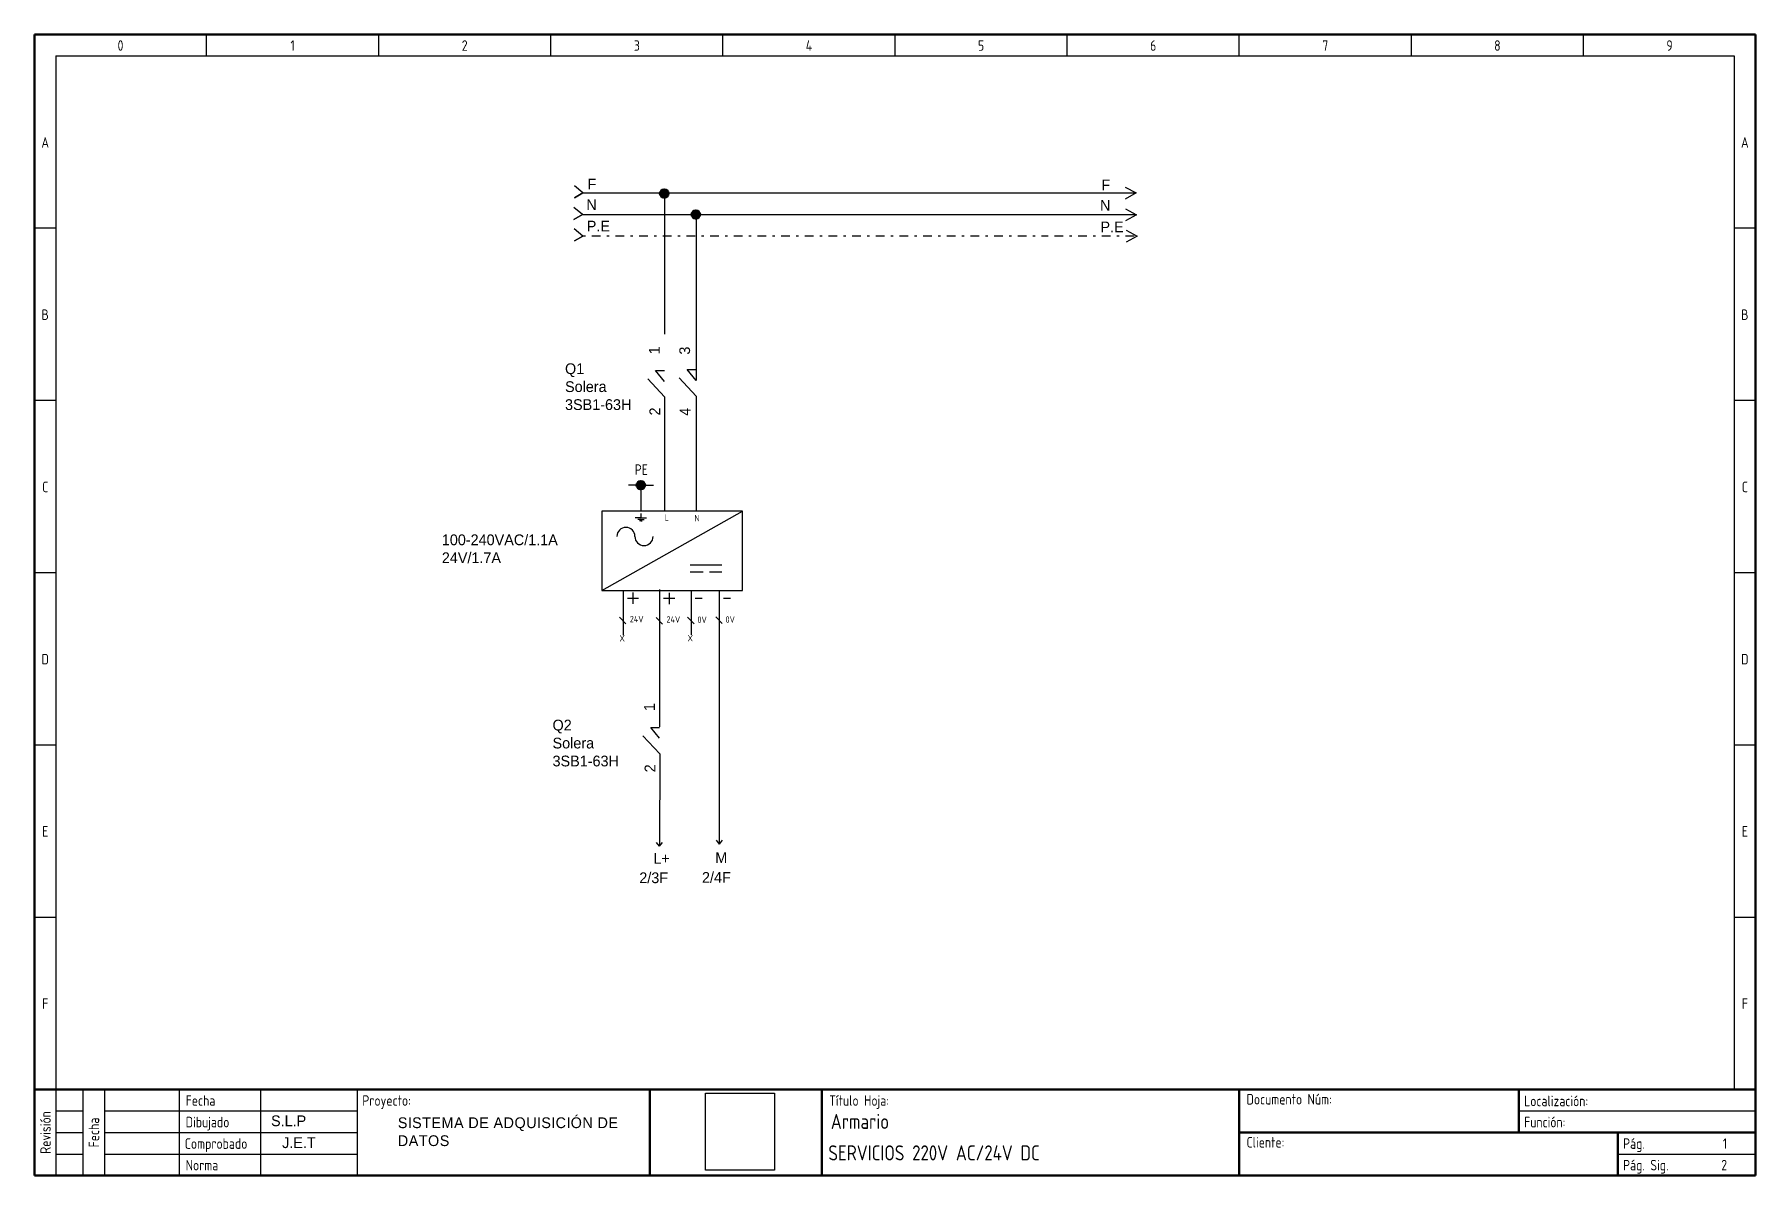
# Model space of a CAD drawing. Header units: millimetres. Extents: x 0 to 400, y 0 to 265.
import ezdxf
from ezdxf.enums import TextEntityAlignment as Align

# ---------------------------------------------------------------- set-up
doc = ezdxf.new("R2010")
doc.units = ezdxf.units.MM
for name, pattern in [('Caddy_Dashdot', [5.5, 0.5, -1.5, 2, -1.5]), ('Caddy_Solid', [0]), ('DASHED', [0.75, 0.5, -0.25])]:
    doc.linetypes.add(name, pattern=pattern)
doc.layers.add('Caddy_1', color=7, linetype='Continuous', lineweight=25)
doc.styles.add('Caddy_Vectorfont1p', font='isocp___.ttf', dxfattribs={"width": 0.9})
picture_1 = doc.add_image_def('image1.jpg', size_in_pixel=(300, 335))

# ---------------------------------------------------------------- blocks, each defined once
blk = doc.blocks.new('Blk3')
at = {"layer": 'Caddy_1', "linetype": 'Caddy_Solid', "lineweight": 50}
for p, q in [((10, 30), (410, 30)), ((153, 30), (153, 10)), ((193, 30), (193, 10)), ((290, 30), (290, 10)), ((355, 20), (355, 30)), ((290, 20), (410, 20)), ((378, 10), (378, 20)), ((410, 10), (10, 10))]:
    blk.add_line(p, q, dxfattribs=at)
at = {"layer": 'Caddy_1', "linetype": 'Caddy_Solid', "lineweight": 25}
for p, q in [((10, 30), (15, 30)), ((15, 30), (15, 10)), ((21.25, 30), (21.25, 10)), ((26.25, 30), (26.25, 10)), ((43.75, 10), (43.75, 30)), ((62.5, 30), (62.5, 10)), ((85, 30), (85, 10)), ((15, 25), (21.25, 25)), ((26.25, 25), (85, 25)), ((355, 25), (410, 25)), ((15, 20), (21.25, 20)), ((26.25, 20), (85, 20)), ((15, 15), (21.25, 15)), ((26.25, 15), (85, 15)), ((378, 15), (410, 15))]:
    blk.add_line(p, q, dxfattribs=at)
at = {"layer": 'Caddy_1', "lineweight": 25, "style": 'Caddy_Vectorfont1p', "width": 0.9}
for s, p in [('Fecha', (45.15, 26.2)), ('Proyecto:', (86.2, 26.2)), ('Título Hoja:', (194.7, 26.2)), ('Documento Núm:', (291.7, 26.5)), ('Localización:', (356.2, 26.1)), ('Dibujado', (45.15, 21.2)), ('Función:', (356.2, 21.2)), ('Comprobado', (44.94, 16.2)), ('Cliente:', (291.7, 16.5)), ('Pág.', (379.2, 16.2)), ('Norma', (45.15, 11.2)), ('Pág. Sig.', (379.2, 11.2))]:
    blk.add_text(s, height=2.45, dxfattribs=at).set_placement(p)
for s, p in [('Revisión', (13.8, 20)), ('Fecha', (25.05, 20))]:
    blk.add_text(s, height=2.45, rotation=90, dxfattribs=at).set_placement(p, align=Align.CENTER)
blk = doc.blocks.new('Blk4')
at = {"layer": 'Caddy_1', "linetype": 'Caddy_Solid', "lineweight": 50}
for p, q in [((10, 10), (10, 275)), ((10, 275), (410, 275)), ((410, 275), (410, 10))]:
    blk.add_line(p, q, dxfattribs=at)
at = {"layer": 'Caddy_1', "linetype": 'Caddy_Solid', "lineweight": 25}
for p, q in [((50, 270), (50, 275)), ((90, 270), (90, 275)), ((130, 270), (130, 275)), ((170, 270), (170, 275)), ((210, 270), (210, 275)), ((250, 270), (250, 275)), ((290, 270), (290, 275)), ((330, 270), (330, 275)), ((370, 270), (370, 275)), ((15, 270), (15, 30)), ((15, 270), (405, 270)), ((405, 270), (405, 30)), ((15, 230), (10, 230)), ((410, 230), (405, 230)), ((15, 190), (10, 190)), ((410, 190), (405, 190)), ((15, 150), (10, 150)), ((410, 150), (405, 150)), ((10, 110), (15, 110)), ((405, 110), (410, 110)), ((10, 70), (15, 70)), ((405, 70), (410, 70))]:
    blk.add_line(p, q, dxfattribs=at)
at = {"layer": 'Caddy_1', "lineweight": 25, "style": 'Caddy_Vectorfont1p', "width": 0.9}
for s, p in [('0', (30, 271.2)), ('1', (70, 271.2)), ('2', (110, 271.2)), ('3', (150, 271.2)), ('4', (190, 271.2)), ('5', (230, 271.2)), ('6', (270, 271.2)), ('7', (310, 271.2)), ('8', (350, 271.2)), ('9', (390, 271.2)), ('A', (12.5, 248.7)), ('A', (407.5, 248.7)), ('B', (12.5, 208.7)), ('B', (407.5, 208.7)), ('C', (12.5, 168.7)), ('C', (407.5, 168.7)), ('D', (12.5, 128.7)), ('D', (407.5, 128.7)), ('E', (12.5, 88.7)), ('E', (407.5, 88.7)), ('F', (12.5, 48.7)), ('F', (407.5, 48.7))]:
    blk.add_text(s, height=2.45, dxfattribs=at).set_placement(p, align=Align.CENTER)

msp = doc.modelspace()

# ---------------------------------------------------------------- hatches: boundary and pattern name
at = {"layer": 'Caddy_1'}
h = msp.add_hatch(dxfattribs=at)
h.set_pattern_fill('_USER', color=256, scale=0.1, angle=28.6479, style=0, double=1, pattern_type=0)
h.set_pattern_definition([(28.64789, (-58.63584, -34.52652), (-0.047942554, 0.087758256), []), (118.64789, (-58.63584, -34.52652), (-0.087758256, -0.047942554), [])])
edge = h.paths.add_edge_path(flags=0)
edge.add_arc((146.36, 227.97), 1, 0, 360)
h = msp.add_hatch(dxfattribs=at)
h.set_pattern_fill('_USER', color=256, scale=0.1, angle=28.6479, style=0, double=1, pattern_type=0)
h.set_pattern_definition([(28.64789, (-56.28817, -34.37152), (-0.047942554, 0.087758256), []), (118.64789, (-56.28817, -34.37152), (-0.087758256, -0.047942554), [])])
edge = h.paths.add_edge_path(flags=0)
edge.add_arc((153.71, 223.13), 1, 0, 360)
h = msp.add_hatch(dxfattribs=at)
h.set_pattern_fill('_USER', color=256, scale=0.1, angle=28.6479, style=0, double=1, pattern_type=0)
h.set_pattern_definition([(28.64789, (-64.0794, -102.26476), (-0.047942554, 0.087758256), []), (118.64789, (-64.0794, -102.26476), (-0.087758256, -0.047942554), [])])
edge = h.paths.add_edge_path(flags=0)
edge.add_arc((140.92, 160.24), 1, 0, 360)

# ---------------------------------------------------------------- linework, layer by layer
for p, q in [((127.46, 228.13, -1), (125.46, 229.79)), ((127.46, 228.13, -1), (125.49, 226.99)), ((125.49, 226.99), (127.46, 228.13, -1)), ((253.45, 229.46), (256.04, 228.13, -1)), ((256.04, 228.13, -1), (253.48, 226.7)), ((127.34, 223.11, -1), (125.34, 224.77)), ((253.52, 224.41), (256.11, 223.08, -1)), ((127.34, 223.11, -1), (125.37, 221.98)), ((125.37, 221.98), (127.34, 223.11, -1)), ((256.11, 223.08, -1), (253.55, 221.65)), ((127.44, 218.12, -1), (125.44, 219.77)), ((127.44, 218.12, -1), (125.47, 216.98)), ((125.47, 216.98), (127.44, 218.12, -1)), ((253.68, 219.46), (256.27, 218.12, -1)), ((256.27, 218.12, -1), (253.71, 216.69)), ((153.73, 195.54, -1), (153.73, 184.6, -1)), ((146.44, 180.74), (142.51, 184.94)), ((146.4, 184.37), (144.33, 186.86)), ((144.33, 186.86), (146.4, 186.86)), ((153.77, 180.97, -1), (149.85, 185.16, -1)), ((153.73, 184.6, -1), (151.66, 187.09, -1)), ((151.66, 187.09, -1), (153.73, 187.09, -1)), ((146.44, 180.74), (146.44, 154.25)), ((153.77, 180.97, -1), (153.77, 154.25)), ((131.84, 135.84), (164.5, 154.25)), ((140.92, 152.65), (139.58, 152.65)), ((140.94, 152.3), (140.2, 152.3)), ((140.94, 152), (140.6, 152)), ((140.9, 152.3), (141.65, 152.3)), ((140.9, 152), (141.24, 152)), ((140.92, 153.69), (140.92, 152.65)), ((140.92, 152.65), (142.26, 152.65)), ((152.36, 141.75), (159.7, 141.75)), ((145.21, 136.02), (145.21, 104.11)), ((136.77, 135.84), (136.77, 125.46)), ((137.77, 134.05), (140.38, 134.05)), ((139.08, 135.3), (139.08, 132.68)), ((146.16, 134.02), (148.78, 134.02)), ((147.47, 135.27), (147.47, 132.65)), ((152.6, 135.88), (152.6, 125.5)), ((153.54, 134.02), (155.19, 134.02)), ((159.1, 135.84, -0.14), (159.1, 125.3, -1)), ((160.14, 134.01), (161.78, 134.01)), ((135.94, 129.6), (137.45, 128.03)), ((144.45, 129.52), (145.96, 127.95)), ((151.77, 129.64), (153.28, 128.07)), ((151.79, 129.64, -0.34), (153.3, 128.08, -0.34)), ((158.31, 129.69, -0.31), (159.82, 128.12, -0.31)), ((159.1, 125.3, -1), (159.1, 77.05, -1)), ((145.27, 101.51), (143.2, 104.01)), ((143.2, 104.01), (145.27, 104.01)), ((145.31, 97.89), (141.39, 102.08)), ((145.31, 97.89), (145.26, 76.39)), ((145.26, 76.39), (144.56, 77.3)), ((145.26, 76.39), (145.96, 77.3)), ((159.16, 76.89), (158.47, 77.8)), ((159.16, 76.89), (159.86, 77.8))]:
    msp.add_line(p, q)
at = {"linetype": 'Continuous'}
for p, q in [((146.4, 227.52), (146.4, 195.31)), ((153.75, 222.21, -1), (153.75, 195.67, -1)), ((140.92, 160.24), (138.01, 160.24)), ((140.92, 160.24), (143.83, 160.24)), ((140.92, 159.24), (140.92, 154.25))]:
    msp.add_line(p, q, dxfattribs=at)
at = {"linetype": 'DASHED', "ltscale": 6}
msp.add_line((152.36, 140.12), (159.7, 140.12), dxfattribs=at)
msp.add_lwpolyline([(131.84, 154.25), (131.84, 135.84), (164.5, 135.84), (164.5, 154.25)], close=True)
for centre, start, end in [((137.44, 148.35), 0, 180), ((141.65, 148.35), 180, 0)]:
    msp.add_arc(centre, 2.11, start, end)
at = {"layer": 'Caddy_1', "linetype": 'Caddy_Solid', "lineweight": 25}
for p, q in [((127.46, 228.13, -1), (256.04, 228.13, -1)), ((127.46, 223.13, -1), (256.04, 223.13, -1))]:
    msp.add_line(p, q, dxfattribs=at)
at = {"layer": 'Caddy_1', "linetype": 'Caddy_Dashdot', "lineweight": 25}
for p, q in [((127.54, 218.16, -1), (235.04, 218.16, -1)), ((235.04, 218.16, -1), (256.12, 218.16, -1))]:
    msp.add_line(p, q, dxfattribs=at)
at = {"layer": 'Caddy_1', "lineweight": 40}
for centre in [(146.36, 227.97), (153.71, 223.13, -1), (140.92, 160.24), (140.92, 160.24)]:
    msp.add_circle(centre, 1, dxfattribs=at)

# ---------------------------------------------------------------- block references
at = {"layer": 'Caddy_1'}
for name in ['Blk4', 'Blk3']:
    msp.add_blockref(name, (-10.02, -10.07), dxfattribs=at)

# ---------------------------------------------------------------- texts
at = {"char_height": 2.5, "attachment_point": 1}
for s, insert, width in [('{F}', (128.54, 231.44), 1.9808), ('{F}', (247.93, 231.24), 1.9808), ('{N}', (128.24, 226.67), 1.9808), ('{N}', (247.63, 226.48), 1.9808), ('{P.E}', (128.34, 221.68), 1.9808), ('{P.E}', (247.73, 221.48), 1.9808), ('{Q1\\PSolera\\P3SB1-63H}', (123.29, 188.56), 10.3014), ('{100-240VAC/1.1A\\P24V/1.7A}', (94.66, 148.82), 39.7653), ('{Q2\\PSolera\\P3SB1-63H}', (120.39, 105.79), 10.3014), ('{L+}', (143.81, 74.85), 12.5931), ('{M}', (158.2, 75.01), 12.5931), ('{2/3F}', (140.55, 70.34), 12.5931), ('{2/4F}', (155.12, 70.42), 12.5931), ('{\\C5;S.L.P}', (54.97, 13.9), 20.0109), ('{\\C5;\\T1.05;SISTEMA DE ADQUISICIÓN DE DATOS}', (84.43, 13.45), 51.3134), ('{\\C5;J.E.T}', (57.54, 8.82), 20.0109)]:
    msp.add_mtext(s, dxfattribs=dict(at, insert=insert, width=width))
at = {"char_height": 2.5, "attachment_point": 1, "rotation": 90}
for s, insert in [('{1}', (142.8, 190.65)), ('{3}', (149.85, 190.58)), ('{2}', (142.91, 176.44)), ('{4}', (149.96, 176.37)), ('{1}', (141.67, 107.79)), ('{2}', (141.78, 93.58))]:
    msp.add_mtext(s, dxfattribs=dict(at, insert=insert))
at = {"layer": 'Caddy_1', "lineweight": 25, "style": 'Caddy_Vectorfont1p', "width": 0.9}
msp.add_text('PE', height=2.45, dxfattribs=at).set_placement((139.48, 162.64, -1))
for s, p in [('L', (147.41, 152.02)), ('N', (154.53, 151.87)), ('24V', (141.55, 128.41)), ('24V', (150.07, 128.33)), ('0V', (156.25, 128.26, -0.03)), ('0V', (162.77, 128.31)), ('X', (137.19, 123.95)), ('X', (153.02, 123.99))]:
    msp.add_text(s, height=1.5, dxfattribs=at).set_placement(p, align=Align.RIGHT)
at = {"layer": 'Caddy_1', "color": 5, "lineweight": 25, "true_color": 0x0000ff, "style": 'Caddy_Vectorfont1p', "width": 0.9}
for s, p in [('Armario', (185.06, 10.76, -1)), ('SERVICIOS 220V AC/24V DC ', (184.49, 3.45, -1))]:
    msp.add_text(s, height=3.5, dxfattribs=at).set_placement(p)
for s, p in [('1', (393.35, 6.13, -1)), ('2', (393.35, 1.13, -1))]:
    msp.add_text(s, height=2.45, dxfattribs=at).set_placement(p, align=Align.RIGHT)

# ---------------------------------------------------------------- pictures from other files: only their frames are drawn
image = msp.add_image(picture_1, insert=(155.95, 1.16), size_in_units=(16.01, 17.87))
image.dxf.flags = 7

doc.saveas('drawing.dxf')
